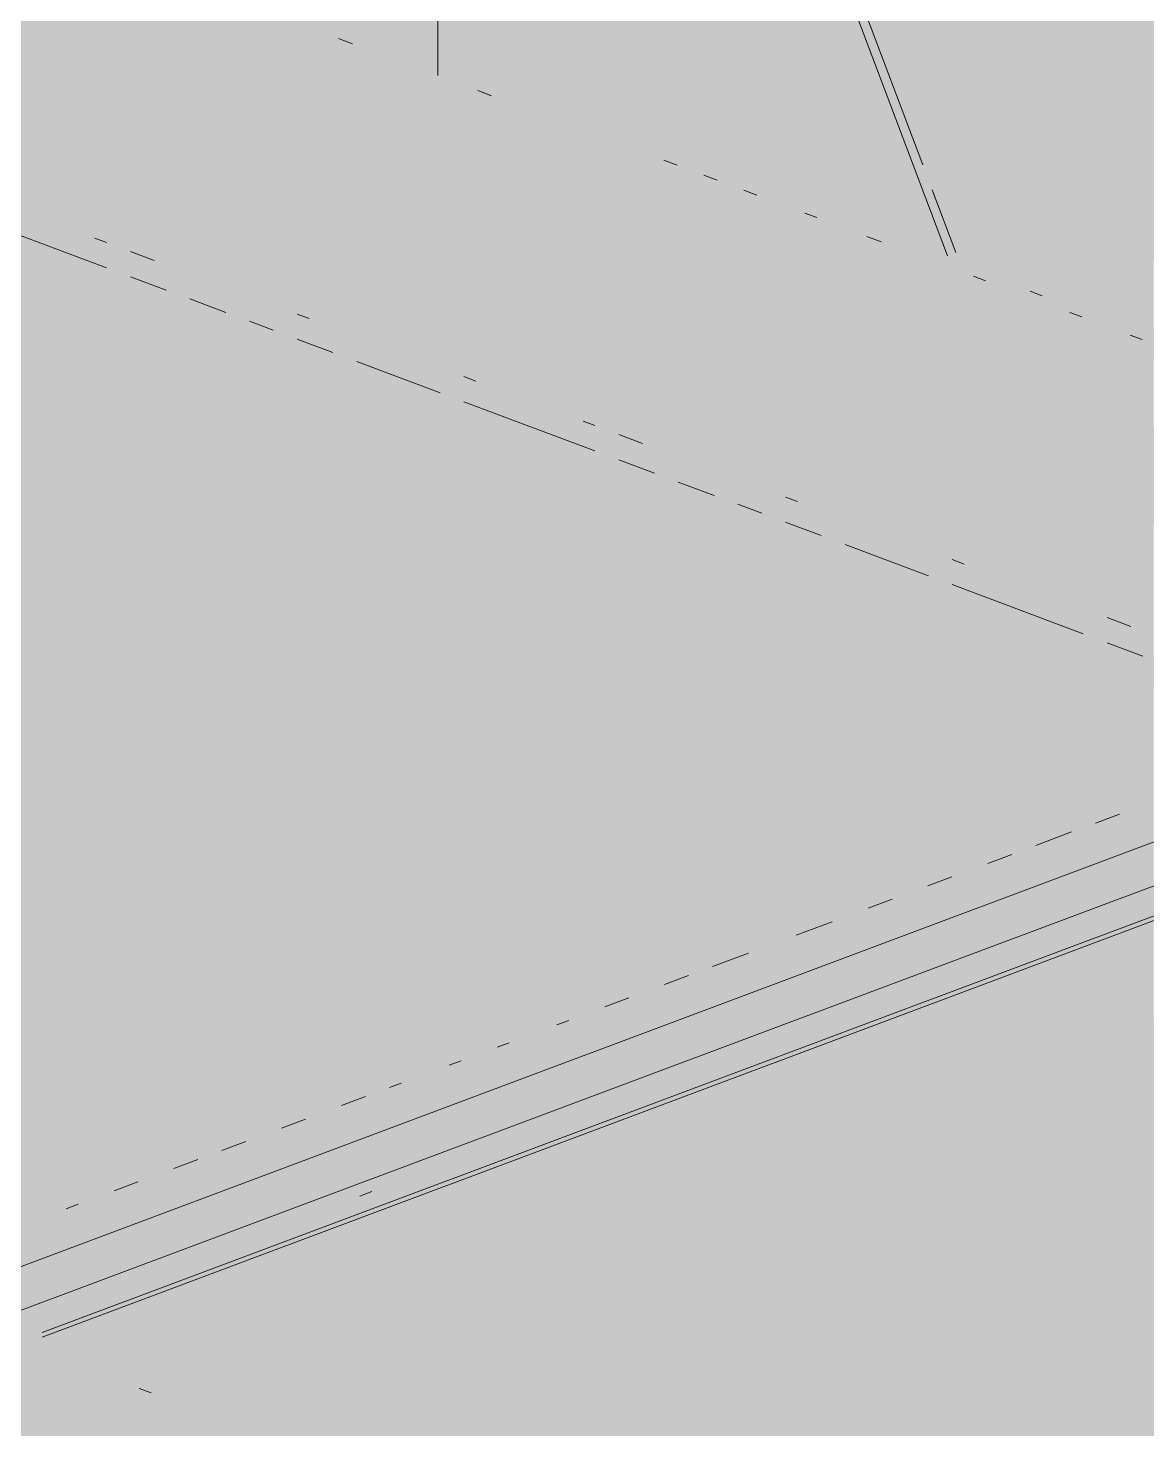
# Paper-space layout '03 3D Building and Roof' of a CAD drawing. Header units: millimetres. Extents: x 5 to 415, y 5 to 292.
# Drawn here: x 143.94 to 149.78, y 85.85 to 93.16 of the extents above; entities that cross this region are included whole.
import ezdxf

# ---------------------------------------------------------------- set-up
doc = ezdxf.new("R2010")
doc.units = ezdxf.units.MM
doc.layers.add('EXISTING', color=7, linetype='Continuous')
doc.layers.add('IMAGES', color=7, linetype='Continuous')

# ---------------------------------------------------------------- blocks, each defined once
blk = doc.blocks.new('SHEET_03')
at = {"layer": 'EXISTING', "color": 250, "lineweight": 9}
for p, q in [((146.0792, 96.2803), (146.0792, 92.9135)), ((146.0792, 92.9135), (146.0792, 94.5969)), ((148.0679, 93.8853), (148.6111, 92.4473)), ((148.7394, 91.9731), (148.0235, 93.8686)), ((145.5608, 93.1078), (145.6348, 93.08)), ((146.2876, 92.8355), (146.357, 92.8095)), ((146.3594, 92.8086), (146.2965, 92.8322)), ((147.2597, 92.4714), (147.3291, 92.4453)), ((147.468, 92.3933), (147.5374, 92.3673)), ((147.6763, 92.3153), (147.7457, 92.2893)), ((148.6604, 92.3166), (148.7839, 91.9898)), ((148.0579, 92.1723), (147.995, 92.1959)), ((144.3504, 91.9107), (143.6664, 92.1669)), ((144.2882, 92.0651), (144.3504, 92.0418)), ((148.3197, 92.0742), (148.3938, 92.0465)), ((144.4747, 91.9952), (144.5991, 91.9486)), ((144.6612, 91.7942), (144.4747, 91.8641)), ((148.9386, 91.8424), (148.8757, 91.866)), ((149.1718, 91.7884), (149.2347, 91.7648)), ((144.9721, 91.6778), (144.7856, 91.7477)), ((149.4419, 91.6539), (149.379, 91.6774)), ((145.2208, 91.5846), (145.0965, 91.6312)), ((145.3452, 91.6691), (145.4074, 91.6458)), ((145.5317, 91.4681), (145.3452, 91.538)), ((149.7564, 91.5361), (149.6935, 91.5596)), ((146.0913, 91.2585), (145.6561, 91.4216)), ((146.2157, 91.343), (146.2779, 91.3197)), ((146.8996, 90.9557), (146.2157, 91.2119)), ((146.8375, 91.1101), (146.8996, 91.0868)), ((147.024, 91.0402), (147.1484, 90.9937)), ((147.2105, 90.8393), (147.024, 90.9091)), ((147.5214, 90.7228), (147.3349, 90.7927)), ((147.7701, 90.6296), (147.6458, 90.6762)), ((147.8945, 90.7142), (147.9567, 90.6909)), ((148.081, 90.5132), (147.8945, 90.583)), ((148.6406, 90.3035), (148.2054, 90.4666)), ((148.765, 90.3881), (148.8272, 90.3648)), ((149.4489, 90.0007), (148.765, 90.257)), ((149.5733, 90.0853), (149.6976, 90.0387)), ((149.7598, 89.8843), (149.5733, 89.9542)), ((143.4521, 86.53), (151.1375, 89.409)), ((151.4976, 89.3155), (143.6873, 86.3897)), ((144.0145, 86.3553), (151.5124, 89.1641)), ((144.0144, 86.3299), (151.3874, 89.0918)), ((149.5129, 89.0131), (149.6379, 89.0599)), ((149.2005, 88.8961), (149.3879, 88.9663)), ((148.9506, 88.8025), (149.0755, 88.8493)), ((148.6382, 88.6854), (148.7631, 88.7322)), ((148.3257, 88.5684), (148.4507, 88.6152)), ((147.9508, 88.4279), (148.1383, 88.4982)), ((147.5135, 88.2641), (147.7009, 88.3343)), ((147.2635, 88.1705), (147.3885, 88.2173)), ((146.9511, 88.0534), (147.0761, 88.1003)), ((146.7012, 87.9598), (146.7637, 87.9832)), ((146.3888, 87.8428), (146.4513, 87.8662)), ((146.1388, 87.7492), (146.2013, 87.7726)), ((145.5765, 87.5385), (145.7015, 87.5853)), ((145.8264, 87.6321), (145.8889, 87.6555)), ((145.2641, 87.4215), (145.3891, 87.4683)), ((144.9517, 87.3044), (145.0766, 87.3513)), ((144.7017, 87.2108), (144.8267, 87.2576)), ((144.3893, 87.0938), (144.5143, 87.1406)), ((145.6719, 87.0665), (145.7344, 87.09)), ((144.1394, 87.0002), (144.2019, 87.0236)), ((144.5831, 86.0391), (144.5209, 86.0624))]:
    blk.add_line(p, q, dxfattribs=at)
at = {"layer": 'IMAGES', "color": 7}
for points in [[(146.2186, 92.9714), (146.3899, 92.9714), (146.2186, 95.8857), (146.3899, 95.8857)], [(146.0472, 92.9714), (146.2186, 92.9714), (146.0472, 94.5143), (146.2186, 94.5143)], [(145.8758, 93.1429), (146.0472, 93.1429), (145.8758, 93.6571), (146.0472, 93.6571)], [(145.7045, 93.1429), (145.8758, 93.1429), (145.7045, 93.4857), (145.8758, 93.4857)], [(146.3899, 92.9714), (147.9322, 92.9714), (146.3899, 93.4857), (147.9322, 93.4857)], [(142.6199, 93.1429), (144.3336, 93.1429), (142.6199, 93.3143), (144.3336, 93.3143)], [(144.3336, 93.1429), (144.5049, 93.1429), (144.3336, 93.3143), (144.5049, 93.3143)], [(144.5049, 93.1429), (144.6763, 93.1429), (144.5049, 93.3143), (144.6763, 93.3143)], [(144.6763, 93.1429), (145.019, 93.1429), (144.6763, 93.3143), (145.019, 93.3143)], [(145.019, 93.1429), (145.1904, 93.1429), (145.019, 93.3143), (145.1904, 93.3143)], [(145.1904, 93.1429), (145.3617, 93.1429), (145.1904, 93.3143), (145.3617, 93.3143)], [(145.3617, 93.1429), (145.5331, 93.1429), (145.3617, 93.3143), (145.5331, 93.3143)], [(145.5331, 93.1429), (145.7045, 93.1429), (145.5331, 93.3143), (145.7045, 93.3143)], [(147.9322, 92.9714), (148.1036, 92.9714), (147.9322, 93.3143), (148.1036, 93.3143)], [(148.1036, 93.1429), (148.2749, 93.1429), (148.1036, 93.3143), (148.2749, 93.3143)], [(148.2749, 93.1429), (148.4463, 93.1429), (148.2749, 93.3143), (148.4463, 93.3143)], [(148.4463, 93.1429), (148.6176, 93.1429), (148.4463, 93.3143), (148.6176, 93.3143)], [(148.6176, 93.1429), (148.789, 93.1429), (148.6176, 93.3143), (148.789, 93.3143)], [(148.789, 92.9714), (150.5026, 92.9714), (148.789, 93.3143), (150.5026, 93.3143)], [(142.9627, 92.9714), (144.6763, 92.9714), (142.9627, 93.1429), (144.6763, 93.1429)], [(144.6763, 92.9714), (145.019, 92.9714), (144.6763, 93.1429), (145.019, 93.1429)], [(145.019, 92.9714), (145.1904, 92.9714), (145.019, 93.1429), (145.1904, 93.1429)], [(145.1904, 92.9714), (145.3617, 92.9714), (145.1904, 93.1429), (145.3617, 93.1429)], [(145.3617, 92.9714), (145.5331, 92.9714), (145.3617, 93.1429), (145.5331, 93.1429)], [(145.5331, 92.9714), (145.7045, 92.9714), (145.5331, 93.1429), (145.7045, 93.1429)], [(145.7045, 92.8), (145.8758, 92.8), (145.7045, 93.1429), (145.8758, 93.1429)], [(145.8758, 92.9714), (146.0472, 92.9714), (145.8758, 93.1429), (146.0472, 93.1429)], [(148.1036, 92.9714), (148.2749, 92.9714), (148.1036, 93.1429), (148.2749, 93.1429)], [(148.2749, 92.9714), (148.4463, 92.9714), (148.2749, 93.1429), (148.4463, 93.1429)], [(148.4463, 92.9714), (148.6176, 92.9714), (148.4463, 93.1429), (148.6176, 93.1429)], [(148.6176, 92.8), (148.789, 92.8), (148.6176, 93.1429), (148.789, 93.1429)], [(143.4767, 92.8), (145.1904, 92.8), (143.4767, 92.9714), (145.1904, 92.9714)], [(145.1904, 92.8), (145.3617, 92.8), (145.1904, 92.9714), (145.3617, 92.9714)], [(145.3617, 92.8), (145.5331, 92.8), (145.3617, 92.9714), (145.5331, 92.9714)], [(145.5331, 92.8), (145.7045, 92.8), (145.5331, 92.9714), (145.7045, 92.9714)], [(145.8758, 92.8), (146.0472, 92.8), (145.8758, 92.9714), (146.0472, 92.9714)], [(146.0472, 92.8), (146.2186, 92.8), (146.0472, 92.9714), (146.2186, 92.9714)], [(146.2186, 92.6286), (146.3899, 92.6286), (146.2186, 92.9714), (146.3899, 92.9714)], [(146.3899, 92.8), (146.904, 92.8), (146.3899, 92.9714), (146.904, 92.9714)], [(146.904, 92.8), (148.1036, 92.8), (146.904, 92.9714), (148.1036, 92.9714)], [(148.1036, 92.8), (148.2749, 92.8), (148.1036, 92.9714), (148.2749, 92.9714)], [(148.2749, 92.8), (148.4463, 92.8), (148.2749, 92.9714), (148.4463, 92.9714)], [(148.4463, 92.6286), (148.6176, 92.6286), (148.4463, 92.9714), (148.6176, 92.9714)], [(148.789, 92.8), (150.674, 92.8), (148.789, 92.9714), (150.674, 92.9714)], [(143.8195, 92.6286), (143.9908, 92.6286), (143.8195, 92.8), (143.9908, 92.8)], [(143.9908, 92.6286), (145.5331, 92.6286), (143.9908, 92.8), (145.5331, 92.8)], [(145.5331, 92.6286), (145.8758, 92.6286), (145.5331, 92.8), (145.8758, 92.8)], [(145.8758, 92.6286), (146.0472, 92.6286), (145.8758, 92.8), (146.0472, 92.8)], [(146.0472, 92.6286), (146.2186, 92.6286), (146.0472, 92.8), (146.2186, 92.8)], [(146.3899, 92.6286), (146.5613, 92.6286), (146.3899, 92.8), (146.5613, 92.8)], [(146.5613, 92.6286), (146.7326, 92.6286), (146.5613, 92.8), (146.7326, 92.8)], [(146.7326, 92.6286), (146.904, 92.6286), (146.7326, 92.8), (146.904, 92.8)], [(146.904, 92.6286), (147.0754, 92.6286), (146.904, 92.8), (147.0754, 92.8)], [(147.0754, 92.6286), (147.2467, 92.6286), (147.0754, 92.8), (147.2467, 92.8)], [(147.2467, 92.6286), (147.4181, 92.6286), (147.2467, 92.8), (147.4181, 92.8)], [(147.4181, 92.6286), (148.1036, 92.6286), (147.4181, 92.8), (148.1036, 92.8)], [(148.1036, 92.6286), (148.2749, 92.6286), (148.1036, 92.8), (148.2749, 92.8)], [(148.2749, 92.6286), (148.4463, 92.6286), (148.2749, 92.8), (148.4463, 92.8)], [(148.6176, 92.6286), (148.789, 92.6286), (148.6176, 92.8), (148.789, 92.8)], [(148.789, 92.6286), (148.9604, 92.6286), (148.789, 92.8), (148.9604, 92.8)], [(148.9604, 92.6286), (150.674, 92.6286), (148.9604, 92.8), (150.674, 92.8)], [(143.8195, 92.2857), (143.9908, 92.2857), (143.8195, 92.6286), (143.9908, 92.6286)], [(143.9908, 92.4571), (144.3336, 92.4571), (143.9908, 92.6286), (144.3336, 92.6286)], [(144.3336, 92.4571), (146.0472, 92.4571), (144.3336, 92.6286), (146.0472, 92.6286)], [(146.0472, 92.4571), (146.2186, 92.4571), (146.0472, 92.6286), (146.2186, 92.6286)], [(146.2186, 92.4571), (146.5613, 92.4571), (146.2186, 92.6286), (146.5613, 92.6286)], [(146.5613, 92.4571), (146.7326, 92.4571), (146.5613, 92.6286), (146.7326, 92.6286)], [(146.7326, 92.4571), (146.904, 92.4571), (146.7326, 92.6286), (146.904, 92.6286)], [(146.904, 92.4571), (147.0754, 92.4571), (146.904, 92.6286), (147.0754, 92.6286)], [(147.0754, 92.4571), (147.2467, 92.4571), (147.0754, 92.6286), (147.2467, 92.6286)], [(147.2467, 92.4571), (147.4181, 92.4571), (147.2467, 92.6286), (147.4181, 92.6286)], [(147.4181, 92.4571), (147.7608, 92.4571), (147.4181, 92.6286), (147.7608, 92.6286)], [(147.7608, 92.4571), (148.2749, 92.4571), (147.7608, 92.6286), (148.2749, 92.6286)], [(148.2749, 92.2857), (148.4463, 92.2857), (148.2749, 92.6286), (148.4463, 92.6286)], [(148.4463, 92.4571), (148.6176, 92.4571), (148.4463, 92.6286), (148.6176, 92.6286)], [(148.6176, 92.2857), (148.789, 92.2857), (148.6176, 92.6286), (148.789, 92.6286)], [(148.789, 92.4571), (148.9604, 92.4571), (148.789, 92.6286), (148.9604, 92.6286)], [(148.9604, 92.4571), (150.5026, 92.4571), (148.9604, 92.6286), (150.5026, 92.6286)], [(143.9908, 92.2857), (144.1622, 92.2857), (143.9908, 92.4571), (144.1622, 92.4571)], [(144.1622, 92.2857), (144.5049, 92.2857), (144.1622, 92.4571), (144.5049, 92.4571)], [(144.5049, 92.2857), (144.6763, 92.2857), (144.5049, 92.4571), (144.6763, 92.4571)], [(144.6763, 92.2857), (144.8477, 92.2857), (144.6763, 92.4571), (144.8477, 92.4571)], [(144.8477, 92.2857), (146.5613, 92.2857), (144.8477, 92.4571), (146.5613, 92.4571)], [(146.5613, 92.2857), (146.7326, 92.2857), (146.5613, 92.4571), (146.7326, 92.4571)], [(146.7326, 92.2857), (146.904, 92.2857), (146.7326, 92.4571), (146.904, 92.4571)], [(146.904, 92.2857), (147.0754, 92.2857), (146.904, 92.4571), (147.0754, 92.4571)], [(147.0754, 92.2857), (147.2467, 92.2857), (147.0754, 92.4571), (147.2467, 92.4571)], [(147.2467, 92.2857), (147.4181, 92.2857), (147.2467, 92.4571), (147.4181, 92.4571)], [(147.4181, 92.1143), (147.7608, 92.1143), (147.4181, 92.4571), (147.7608, 92.4571)], [(147.7608, 92.2857), (147.9322, 92.2857), (147.7608, 92.4571), (147.9322, 92.4571)], [(147.9322, 92.2857), (148.2749, 92.2857), (147.9322, 92.4571), (148.2749, 92.4571)], [(148.4463, 92.2857), (148.6176, 92.2857), (148.4463, 92.4571), (148.6176, 92.4571)], [(148.789, 92.2857), (148.9604, 92.2857), (148.789, 92.4571), (148.9604, 92.4571)], [(148.9604, 92.1143), (149.1317, 92.1143), (148.9604, 92.4571), (149.1317, 92.4571)], [(149.1317, 92.2857), (150.5026, 92.2857), (149.1317, 92.4571), (150.5026, 92.4571)], [(143.8195, 92.1143), (143.9908, 92.1143), (143.8195, 92.2857), (143.9908, 92.2857)], [(143.9908, 92.1143), (144.1622, 92.1143), (143.9908, 92.2857), (144.1622, 92.2857)], [(144.1622, 92.1143), (144.3336, 92.1143), (144.1622, 92.2857), (144.3336, 92.2857)], [(144.3336, 92.1143), (144.5049, 92.1143), (144.3336, 92.2857), (144.5049, 92.2857)], [(144.5049, 92.1143), (144.6763, 92.1143), (144.5049, 92.2857), (144.6763, 92.2857)], [(144.6763, 92.1143), (145.019, 92.1143), (144.6763, 92.2857), (145.019, 92.2857)], [(145.019, 92.1143), (145.1904, 92.1143), (145.019, 92.2857), (145.1904, 92.2857)], [(145.1904, 92.1143), (145.3617, 92.1143), (145.1904, 92.2857), (145.3617, 92.2857)], [(145.3617, 92.1143), (146.904, 92.1143), (145.3617, 92.2857), (146.904, 92.2857)], [(146.904, 92.1143), (147.4181, 92.1143), (146.904, 92.2857), (147.4181, 92.2857)], [(147.7608, 92.1143), (147.9322, 92.1143), (147.7608, 92.2857), (147.9322, 92.2857)], [(147.9322, 92.1143), (148.1036, 92.1143), (147.9322, 92.2857), (148.1036, 92.2857)], [(148.1036, 92.1143), (148.2749, 92.1143), (148.1036, 92.2857), (148.2749, 92.2857)], [(148.2749, 92.1143), (148.4463, 92.1143), (148.2749, 92.2857), (148.4463, 92.2857)], [(148.4463, 92.1143), (148.6176, 92.1143), (148.4463, 92.2857), (148.6176, 92.2857)], [(148.6176, 92.1143), (148.789, 92.1143), (148.6176, 92.2857), (148.789, 92.2857)], [(148.789, 92.1143), (148.9604, 92.1143), (148.789, 92.2857), (148.9604, 92.2857)], [(149.1317, 92.1143), (150.3313, 92.1143), (149.1317, 92.2857), (150.3313, 92.2857)], [(143.8195, 91.9429), (143.9908, 91.9429), (143.8195, 92.1143), (143.9908, 92.1143)], [(143.9908, 91.9429), (144.1622, 91.9429), (143.9908, 92.1143), (144.1622, 92.1143)], [(144.1622, 91.9429), (144.3336, 91.9429), (144.1622, 92.1143), (144.3336, 92.1143)], [(144.3336, 91.9429), (144.6763, 91.9429), (144.3336, 92.1143), (144.6763, 92.1143)], [(144.6763, 91.9429), (144.8477, 91.9429), (144.6763, 92.1143), (144.8477, 92.1143)], [(144.8477, 91.9429), (145.1904, 91.9429), (144.8477, 92.1143), (145.1904, 92.1143)], [(145.1904, 91.7714), (145.3617, 91.7714), (145.1904, 92.1143), (145.3617, 92.1143)], [(145.3617, 91.7714), (145.5331, 91.7714), (145.3617, 92.1143), (145.5331, 92.1143)], [(145.5331, 91.9429), (145.7045, 91.9429), (145.5331, 92.1143), (145.7045, 92.1143)], [(145.7045, 91.9429), (147.4181, 91.9429), (145.7045, 92.1143), (147.4181, 92.1143)], [(147.4181, 91.9429), (147.7608, 91.9429), (147.4181, 92.1143), (147.7608, 92.1143)], [(147.7608, 91.9429), (147.9322, 91.9429), (147.7608, 92.1143), (147.9322, 92.1143)], [(147.9322, 91.9429), (148.1036, 91.9429), (147.9322, 92.1143), (148.1036, 92.1143)], [(148.1036, 91.9429), (148.2749, 91.9429), (148.1036, 92.1143), (148.2749, 92.1143)], [(148.2749, 91.9429), (148.4463, 91.9429), (148.2749, 92.1143), (148.4463, 92.1143)], [(148.4463, 91.9429), (148.6176, 91.9429), (148.4463, 92.1143), (148.6176, 92.1143)], [(148.6176, 91.9429), (148.9604, 91.9429), (148.6176, 92.1143), (148.9604, 92.1143)], [(148.9604, 91.9429), (149.1317, 91.9429), (148.9604, 92.1143), (149.1317, 92.1143)], [(149.1317, 91.9429), (149.4745, 91.9429), (149.1317, 92.1143), (149.4745, 92.1143)], [(149.4745, 91.9429), (150.3313, 91.9429), (149.4745, 92.1143), (150.3313, 92.1143)], [(143.8195, 91.7714), (144.1622, 91.7714), (143.8195, 91.9429), (144.1622, 91.9429)], [(144.1622, 91.7714), (144.5049, 91.7714), (144.1622, 91.9429), (144.5049, 91.9429)], [(144.5049, 91.7714), (144.6763, 91.7714), (144.5049, 91.9429), (144.6763, 91.9429)], [(144.6763, 91.7714), (144.8477, 91.7714), (144.6763, 91.9429), (144.8477, 91.9429)], [(144.8477, 91.7714), (145.1904, 91.7714), (144.8477, 91.9429), (145.1904, 91.9429)], [(145.5331, 91.7714), (145.8758, 91.7714), (145.5331, 91.9429), (145.8758, 91.9429)], [(145.8758, 91.7714), (146.0472, 91.7714), (145.8758, 91.9429), (146.0472, 91.9429)], [(146.0472, 91.7714), (146.2186, 91.7714), (146.0472, 91.9429), (146.2186, 91.9429)], [(146.2186, 91.7714), (147.9322, 91.7714), (146.2186, 91.9429), (147.9322, 91.9429)], [(147.9322, 91.7714), (148.1036, 91.7714), (147.9322, 91.9429), (148.1036, 91.9429)], [(148.1036, 91.7714), (148.2749, 91.7714), (148.1036, 91.9429), (148.2749, 91.9429)], [(148.2749, 91.7714), (148.4463, 91.7714), (148.2749, 91.9429), (148.4463, 91.9429)], [(148.4463, 91.7714), (148.6176, 91.7714), (148.4463, 91.9429), (148.6176, 91.9429)], [(148.6176, 91.7714), (148.789, 91.7714), (148.6176, 91.9429), (148.789, 91.9429)], [(148.789, 91.7714), (148.9604, 91.7714), (148.789, 91.9429), (148.9604, 91.9429)], [(148.9604, 91.7714), (149.1317, 91.7714), (148.9604, 91.9429), (149.1317, 91.9429)], [(149.1317, 91.7714), (149.3031, 91.7714), (149.1317, 91.9429), (149.3031, 91.9429)], [(149.3031, 91.7714), (149.4745, 91.7714), (149.3031, 91.9429), (149.4745, 91.9429)], [(149.4745, 91.7714), (149.6458, 91.7714), (149.4745, 91.9429), (149.6458, 91.9429)], [(149.6458, 91.7714), (149.8172, 91.7714), (149.6458, 91.9429), (149.8172, 91.9429)], [(143.8195, 91.6), (143.9908, 91.6), (143.8195, 91.7714), (143.9908, 91.7714)], [(143.9908, 91.6), (144.3336, 91.6), (143.9908, 91.7714), (144.3336, 91.7714)], [(144.3336, 91.6), (144.5049, 91.6), (144.3336, 91.7714), (144.5049, 91.7714)], [(144.5049, 91.6), (144.6763, 91.6), (144.5049, 91.7714), (144.6763, 91.7714)], [(144.6763, 91.6), (144.8477, 91.6), (144.6763, 91.7714), (144.8477, 91.7714)], [(144.8477, 91.6), (145.019, 91.6), (144.8477, 91.7714), (145.019, 91.7714)], [(145.019, 91.4286), (145.1904, 91.4286), (145.019, 91.7714), (145.1904, 91.7714)], [(145.1904, 91.4286), (145.3617, 91.4286), (145.1904, 91.7714), (145.3617, 91.7714)], [(145.3617, 91.6), (145.5331, 91.6), (145.3617, 91.7714), (145.5331, 91.7714)], [(145.5331, 91.6), (145.7045, 91.6), (145.5331, 91.7714), (145.7045, 91.7714)], [(145.7045, 91.6), (146.3899, 91.6), (145.7045, 91.7714), (146.3899, 91.7714)], [(146.3899, 91.6), (146.5613, 91.6), (146.3899, 91.7714), (146.5613, 91.7714)], [(146.5613, 91.6), (148.2749, 91.6), (146.5613, 91.7714), (148.2749, 91.7714)], [(148.2749, 91.6), (148.6176, 91.6), (148.2749, 91.7714), (148.6176, 91.7714)], [(148.6176, 91.6), (148.789, 91.6), (148.6176, 91.7714), (148.789, 91.7714)], [(148.789, 91.6), (148.9604, 91.6), (148.789, 91.7714), (148.9604, 91.7714)], [(148.9604, 91.6), (149.1317, 91.6), (148.9604, 91.7714), (149.1317, 91.7714)], [(149.1317, 91.6), (149.3031, 91.6), (149.1317, 91.7714), (149.3031, 91.7714)], [(149.3031, 91.6), (149.4745, 91.6), (149.3031, 91.7714), (149.4745, 91.7714)], [(149.4745, 91.6), (149.6458, 91.6), (149.4745, 91.7714), (149.6458, 91.7714)], [(149.6458, 91.6), (149.8172, 91.6), (149.6458, 91.7714), (149.8172, 91.7714)], [(139.364, 91.4286), (144.3336, 91.4286), (139.364, 91.6), (144.3336, 91.6)], [(144.3336, 91.4286), (144.5049, 91.4286), (144.3336, 91.6), (144.5049, 91.6)], [(144.5049, 91.4286), (144.6763, 91.4286), (144.5049, 91.6), (144.6763, 91.6)], [(144.6763, 91.4286), (144.8477, 91.4286), (144.6763, 91.6), (144.8477, 91.6)], [(144.8477, 91.4286), (145.019, 91.4286), (144.8477, 91.6), (145.019, 91.6)], [(145.3617, 91.4286), (145.5331, 91.4286), (145.3617, 91.6), (145.5331, 91.6)], [(145.5331, 91.4286), (145.7045, 91.4286), (145.5331, 91.6), (145.7045, 91.6)], [(145.7045, 91.4286), (145.8758, 91.4286), (145.7045, 91.6), (145.8758, 91.6)], [(145.8758, 91.4286), (146.0472, 91.4286), (145.8758, 91.6), (146.0472, 91.6)], [(146.0472, 91.4286), (146.3899, 91.4286), (146.0472, 91.6), (146.3899, 91.6)], [(146.3899, 91.4286), (146.7326, 91.4286), (146.3899, 91.6), (146.7326, 91.6)], [(146.7326, 91.4286), (147.0754, 91.4286), (146.7326, 91.6), (147.0754, 91.6)], [(147.0754, 91.4286), (148.789, 91.4286), (147.0754, 91.6), (148.789, 91.6)], [(148.789, 91.4286), (148.9604, 91.4286), (148.789, 91.6), (148.9604, 91.6)], [(148.9604, 91.4286), (149.1317, 91.4286), (148.9604, 91.6), (149.1317, 91.6)], [(149.1317, 91.4286), (149.3031, 91.4286), (149.1317, 91.6), (149.3031, 91.6)], [(149.3031, 91.4286), (149.4745, 91.4286), (149.3031, 91.6), (149.4745, 91.6)], [(149.4745, 91.4286), (149.6458, 91.4286), (149.4745, 91.6), (149.6458, 91.6)], [(149.6458, 91.4286), (149.9885, 91.4286), (149.6458, 91.6), (149.9885, 91.6)], [(139.1927, 91.2571), (144.8477, 91.2571), (139.1927, 91.4286), (144.8477, 91.4286)], [(144.8477, 91.2571), (145.019, 91.2571), (144.8477, 91.4286), (145.019, 91.4286)], [(145.019, 91.2571), (145.1904, 91.2571), (145.019, 91.4286), (145.1904, 91.4286)], [(145.1904, 91.2571), (145.3617, 91.2571), (145.1904, 91.4286), (145.3617, 91.4286)], [(145.3617, 91.2571), (145.7045, 91.2571), (145.3617, 91.4286), (145.7045, 91.4286)], [(145.7045, 91.2571), (145.8758, 91.2571), (145.7045, 91.4286), (145.8758, 91.4286)], [(145.8758, 91.2571), (146.0472, 91.2571), (145.8758, 91.4286), (146.0472, 91.4286)], [(146.0472, 91.2571), (146.3899, 91.2571), (146.0472, 91.4286), (146.3899, 91.4286)], [(146.3899, 91.2571), (146.5613, 91.2571), (146.3899, 91.4286), (146.5613, 91.4286)], [(146.5613, 91.2571), (146.7326, 91.2571), (146.5613, 91.4286), (146.7326, 91.4286)], [(146.7326, 91.2571), (146.904, 91.2571), (146.7326, 91.4286), (146.904, 91.4286)], [(146.904, 91.2571), (147.2467, 91.2571), (146.904, 91.4286), (147.2467, 91.4286)], [(147.2467, 91.2571), (147.4181, 91.2571), (147.2467, 91.4286), (147.4181, 91.4286)], [(147.4181, 91.2571), (147.5895, 91.2571), (147.4181, 91.4286), (147.5895, 91.4286)], [(147.5895, 91.2571), (149.1317, 91.2571), (147.5895, 91.4286), (149.1317, 91.4286)], [(149.1317, 91.2571), (149.4745, 91.2571), (149.1317, 91.4286), (149.4745, 91.4286)], [(149.4745, 91.2571), (149.6458, 91.2571), (149.4745, 91.4286), (149.6458, 91.4286)], [(149.6458, 91.2571), (149.8172, 91.2571), (149.6458, 91.4286), (149.8172, 91.4286)], [(138.6786, 91.0857), (145.1904, 91.0857), (138.6786, 91.2571), (145.1904, 91.2571)], [(145.1904, 91.0857), (145.3617, 91.0857), (145.1904, 91.2571), (145.3617, 91.2571)], [(145.3617, 91.0857), (145.5331, 91.0857), (145.3617, 91.2571), (145.5331, 91.2571)], [(145.5331, 91.0857), (145.7045, 91.0857), (145.5331, 91.2571), (145.7045, 91.2571)], [(145.7045, 91.0857), (145.8758, 91.0857), (145.7045, 91.2571), (145.8758, 91.2571)], [(145.8758, 91.0857), (146.2186, 91.0857), (145.8758, 91.2571), (146.2186, 91.2571)], [(146.2186, 91.0857), (146.3899, 91.0857), (146.2186, 91.2571), (146.3899, 91.2571)], [(146.3899, 91.0857), (146.7326, 91.0857), (146.3899, 91.2571), (146.7326, 91.2571)], [(146.7326, 91.0857), (146.904, 91.0857), (146.7326, 91.2571), (146.904, 91.2571)], [(146.904, 91.0857), (147.5895, 91.0857), (146.904, 91.2571), (147.5895, 91.2571)], [(147.5895, 91.0857), (147.9322, 91.0857), (147.5895, 91.2571), (147.9322, 91.2571)], [(147.9322, 91.0857), (148.1036, 91.0857), (147.9322, 91.2571), (148.1036, 91.2571)], [(148.1036, 91.0857), (149.6458, 91.0857), (148.1036, 91.2571), (149.6458, 91.2571)], [(149.6458, 91.0857), (149.8172, 91.0857), (149.6458, 91.2571), (149.8172, 91.2571)], [(137.9931, 90.9143), (145.8758, 90.9143), (137.9931, 91.0857), (145.8758, 91.0857)], [(145.8758, 90.9143), (146.2186, 90.9143), (145.8758, 91.0857), (146.2186, 91.0857)], [(146.2186, 90.9143), (146.3899, 90.9143), (146.2186, 91.0857), (146.3899, 91.0857)], [(146.3899, 90.9143), (146.5613, 90.9143), (146.3899, 91.0857), (146.5613, 91.0857)], [(146.5613, 90.9143), (147.0754, 90.9143), (146.5613, 91.0857), (147.0754, 91.0857)], [(147.0754, 90.9143), (147.2467, 90.9143), (147.0754, 91.0857), (147.2467, 91.0857)], [(147.2467, 90.9143), (147.4181, 90.9143), (147.2467, 91.0857), (147.4181, 91.0857)], [(147.4181, 90.9143), (147.9322, 90.9143), (147.4181, 91.0857), (147.9322, 91.0857)], [(147.9322, 90.9143), (148.1036, 90.9143), (147.9322, 91.0857), (148.1036, 91.0857)], [(148.1036, 90.9143), (148.4463, 90.9143), (148.1036, 91.0857), (148.4463, 91.0857)], [(148.4463, 90.9143), (150.1599, 90.9143), (148.4463, 91.0857), (150.1599, 91.0857)], [(137.6504, 90.7429), (146.2186, 90.7429), (137.6504, 90.9143), (146.2186, 90.9143)], [(146.2186, 90.7429), (146.5613, 90.7429), (146.2186, 90.9143), (146.5613, 90.9143)], [(146.5613, 90.7429), (146.7326, 90.7429), (146.5613, 90.9143), (146.7326, 90.9143)], [(146.7326, 90.7429), (147.0754, 90.7429), (146.7326, 90.9143), (147.0754, 90.9143)], [(147.0754, 90.7429), (147.2467, 90.7429), (147.0754, 90.9143), (147.2467, 90.9143)], [(147.2467, 90.7429), (147.4181, 90.7429), (147.2467, 90.9143), (147.4181, 90.9143)], [(147.4181, 90.7429), (147.5895, 90.7429), (147.4181, 90.9143), (147.5895, 90.9143)], [(147.5895, 90.7429), (147.7608, 90.7429), (147.5895, 90.9143), (147.7608, 90.9143)], [(147.7608, 90.7429), (147.9322, 90.7429), (147.7608, 90.9143), (147.9322, 90.9143)], [(147.9322, 90.7429), (148.1036, 90.7429), (147.9322, 90.9143), (148.1036, 90.9143)], [(148.1036, 90.7429), (148.2749, 90.7429), (148.1036, 90.9143), (148.2749, 90.9143)], [(148.2749, 90.7429), (148.6176, 90.7429), (148.2749, 90.9143), (148.6176, 90.9143)], [(148.6176, 90.7429), (148.789, 90.7429), (148.6176, 90.9143), (148.789, 90.9143)], [(148.789, 90.7429), (150.5026, 90.7429), (148.789, 90.9143), (150.5026, 90.9143)], [(137.1363, 90.5714), (146.7326, 90.5714), (137.1363, 90.7429), (146.7326, 90.7429)], [(146.7326, 90.5714), (146.904, 90.5714), (146.7326, 90.7429), (146.904, 90.7429)], [(146.904, 90.5714), (147.2467, 90.5714), (146.904, 90.7429), (147.2467, 90.7429)], [(147.2467, 90.5714), (147.4181, 90.5714), (147.2467, 90.7429), (147.4181, 90.7429)], [(147.4181, 90.5714), (147.9322, 90.5714), (147.4181, 90.7429), (147.9322, 90.7429)], [(147.9322, 90.5714), (148.2749, 90.5714), (147.9322, 90.7429), (148.2749, 90.7429)], [(148.2749, 90.5714), (149.3031, 90.5714), (148.2749, 90.7429), (149.3031, 90.7429)], [(149.3031, 90.5714), (151.1881, 90.5714), (149.3031, 90.7429), (151.1881, 90.7429)], [(136.7936, 90.4), (147.2467, 90.4), (136.7936, 90.5714), (147.2467, 90.5714)], [(147.2467, 90.4), (147.5895, 90.4), (147.2467, 90.5714), (147.5895, 90.5714)], [(147.5895, 90.4), (147.7608, 90.4), (147.5895, 90.5714), (147.7608, 90.5714)], [(147.7608, 90.4), (147.9322, 90.4), (147.7608, 90.5714), (147.9322, 90.5714)], [(147.9322, 90.4), (148.1036, 90.4), (147.9322, 90.5714), (148.1036, 90.5714)], [(148.1036, 90.4), (148.2749, 90.4), (148.1036, 90.5714), (148.2749, 90.5714)], [(148.2749, 90.4), (148.6176, 90.4), (148.2749, 90.5714), (148.6176, 90.5714)], [(148.6176, 90.4), (148.9604, 90.4), (148.6176, 90.5714), (148.9604, 90.5714)], [(148.9604, 90.4), (149.1317, 90.4), (148.9604, 90.5714), (149.1317, 90.5714)], [(149.1317, 90.4), (149.6458, 90.4), (149.1317, 90.5714), (149.6458, 90.5714)], [(149.6458, 90.4), (149.8172, 90.4), (149.6458, 90.5714), (149.8172, 90.5714)], [(136.4509, 90.2286), (147.5895, 90.2286), (136.4509, 90.4), (147.5895, 90.4)], [(147.5895, 90.2286), (147.9322, 90.2286), (147.5895, 90.4), (147.9322, 90.4)], [(147.9322, 90.2286), (148.1036, 90.2286), (147.9322, 90.4), (148.1036, 90.4)], [(148.1036, 90.2286), (148.2749, 90.2286), (148.1036, 90.4), (148.2749, 90.4)], [(148.2749, 90.2286), (148.4463, 90.2286), (148.2749, 90.4), (148.4463, 90.4)], [(148.4463, 90.2286), (148.6176, 90.2286), (148.4463, 90.4), (148.6176, 90.4)], [(148.6176, 90.2286), (148.789, 90.2286), (148.6176, 90.4), (148.789, 90.4)], [(148.789, 90.2286), (148.9604, 90.2286), (148.789, 90.4), (148.9604, 90.4)], [(148.9604, 90.2286), (149.1317, 90.2286), (148.9604, 90.4), (149.1317, 90.4)], [(149.1317, 90.2286), (149.4745, 90.2286), (149.1317, 90.4), (149.4745, 90.4)], [(149.4745, 90.2286), (149.6458, 90.2286), (149.4745, 90.4), (149.6458, 90.4)], [(149.6458, 90.2286), (149.8172, 90.2286), (149.6458, 90.4), (149.8172, 90.4)], [(135.7654, 90.0571), (148.1036, 90.0571), (135.7654, 90.2286), (148.1036, 90.2286)], [(148.1036, 90.0571), (148.4463, 90.0571), (148.1036, 90.2286), (148.4463, 90.2286)], [(148.4463, 90.0571), (148.6176, 90.0571), (148.4463, 90.2286), (148.6176, 90.2286)], [(148.6176, 90.0571), (148.789, 90.0571), (148.6176, 90.2286), (148.789, 90.2286)], [(148.789, 90.0571), (148.9604, 90.0571), (148.789, 90.2286), (148.9604, 90.2286)], [(148.9604, 90.0571), (149.1317, 90.0571), (148.9604, 90.2286), (149.1317, 90.2286)], [(149.1317, 90.0571), (149.3031, 90.0571), (149.1317, 90.2286), (149.3031, 90.2286)], [(149.3031, 90.0571), (149.4745, 90.0571), (149.3031, 90.2286), (149.4745, 90.2286)], [(149.4745, 90.0571), (149.6458, 90.0571), (149.4745, 90.2286), (149.6458, 90.2286)], [(149.6458, 90.0571), (149.8172, 90.0571), (149.6458, 90.2286), (149.8172, 90.2286)], [(135.4227, 89.8857), (148.4463, 89.8857), (135.4227, 90.0571), (148.4463, 90.0571)], [(148.4463, 89.8857), (148.6176, 89.8857), (148.4463, 90.0571), (148.6176, 90.0571)], [(148.6176, 89.8857), (148.789, 89.8857), (148.6176, 90.0571), (148.789, 90.0571)], [(148.789, 89.8857), (148.9604, 89.8857), (148.789, 90.0571), (148.9604, 90.0571)], [(148.9604, 89.8857), (149.3031, 89.8857), (148.9604, 90.0571), (149.3031, 90.0571)], [(149.3031, 89.8857), (149.8172, 89.8857), (149.3031, 90.0571), (149.8172, 90.0571)], [(135.4227, 89.7143), (148.9604, 89.7143), (135.4227, 89.8857), (148.9604, 89.8857)], [(148.9604, 89.7143), (149.3031, 89.7143), (148.9604, 89.8857), (149.3031, 89.8857)], [(149.3031, 89.7143), (149.4745, 89.7143), (149.3031, 89.8857), (149.4745, 89.8857)], [(149.4745, 89.7143), (149.6458, 89.7143), (149.4745, 89.8857), (149.6458, 89.8857)], [(149.6458, 89.7143), (150.1599, 89.7143), (149.6458, 89.8857), (150.1599, 89.8857)], [(135.7654, 89.5429), (149.4745, 89.5429), (135.7654, 89.7143), (149.4745, 89.7143)], [(149.4745, 89.5429), (149.8172, 89.5429), (149.4745, 89.7143), (149.8172, 89.7143)], [(136.2795, 89.3714), (149.6458, 89.3714), (136.2795, 89.5429), (149.6458, 89.5429)], [(149.6458, 89.3714), (149.8172, 89.3714), (149.6458, 89.5429), (149.8172, 89.5429)], [(136.4509, 89.2), (149.3031, 89.2), (136.4509, 89.3714), (149.3031, 89.3714)], [(149.3031, 89.2), (149.4745, 89.2), (149.3031, 89.3714), (149.4745, 89.3714)], [(149.4745, 89.2), (149.6458, 89.2), (149.4745, 89.3714), (149.6458, 89.3714)], [(149.6458, 89.2), (149.8172, 89.2), (149.6458, 89.3714), (149.8172, 89.3714)], [(137.1363, 89.0286), (148.9604, 89.0286), (137.1363, 89.2), (148.9604, 89.2)], [(148.9604, 89.0286), (149.1317, 89.0286), (148.9604, 89.2), (149.1317, 89.2)], [(149.1317, 89.0286), (149.3031, 89.0286), (149.1317, 89.2), (149.3031, 89.2)], [(149.3031, 89.0286), (149.4745, 89.0286), (149.3031, 89.2), (149.4745, 89.2)], [(149.4745, 89.0286), (149.8172, 89.0286), (149.4745, 89.2), (149.8172, 89.2)], [(137.479, 88.8571), (148.2749, 88.8571), (137.479, 89.0286), (148.2749, 89.0286)], [(148.2749, 88.8571), (148.6176, 88.8571), (148.2749, 89.0286), (148.6176, 89.0286)], [(148.6176, 88.8571), (148.9604, 88.8571), (148.6176, 89.0286), (148.9604, 89.0286)], [(148.9604, 88.8571), (149.1317, 88.8571), (148.9604, 89.0286), (149.1317, 89.0286)], [(149.1317, 88.8571), (149.3031, 88.8571), (149.1317, 89.0286), (149.3031, 89.0286)], [(149.3031, 88.8571), (149.6458, 88.8571), (149.3031, 89.0286), (149.6458, 89.0286)], [(149.6458, 88.8571), (149.8172, 88.8571), (149.6458, 89.0286), (149.8172, 89.0286)], [(137.9931, 88.6857), (147.7608, 88.6857), (137.9931, 88.8571), (147.7608, 88.8571)], [(147.7608, 88.6857), (147.9322, 88.6857), (147.7608, 88.8571), (147.9322, 88.8571)], [(147.9322, 88.6857), (148.1036, 88.6857), (147.9322, 88.8571), (148.1036, 88.8571)], [(148.1036, 88.6857), (148.2749, 88.6857), (148.1036, 88.8571), (148.2749, 88.8571)], [(148.2749, 88.6857), (148.4463, 88.6857), (148.2749, 88.8571), (148.4463, 88.8571)], [(148.4463, 88.6857), (148.6176, 88.6857), (148.4463, 88.8571), (148.6176, 88.8571)], [(148.6176, 88.6857), (148.789, 88.6857), (148.6176, 88.8571), (148.789, 88.8571)], [(148.789, 88.6857), (148.9604, 88.6857), (148.789, 88.8571), (148.9604, 88.8571)], [(148.9604, 88.6857), (149.1317, 88.6857), (148.9604, 88.8571), (149.1317, 88.8571)], [(149.1317, 88.5143), (149.4745, 88.5143), (149.1317, 88.8571), (149.4745, 88.8571)], [(149.4745, 88.6857), (149.8172, 88.6857), (149.4745, 88.8571), (149.8172, 88.8571)], [(138.6786, 88.5143), (147.4181, 88.5143), (138.6786, 88.6857), (147.4181, 88.6857)], [(147.4181, 88.5143), (147.7608, 88.5143), (147.4181, 88.6857), (147.7608, 88.6857)], [(147.7608, 88.3429), (147.9322, 88.3429), (147.7608, 88.6857), (147.9322, 88.6857)], [(147.9322, 88.5143), (148.1036, 88.5143), (147.9322, 88.6857), (148.1036, 88.6857)], [(148.1036, 88.5143), (148.2749, 88.5143), (148.1036, 88.6857), (148.2749, 88.6857)], [(148.2749, 88.5143), (148.4463, 88.5143), (148.2749, 88.6857), (148.4463, 88.6857)], [(148.4463, 88.5143), (148.6176, 88.5143), (148.4463, 88.6857), (148.6176, 88.6857)], [(148.6176, 88.5143), (148.789, 88.5143), (148.6176, 88.6857), (148.789, 88.6857)], [(148.789, 88.5143), (149.1317, 88.5143), (148.789, 88.6857), (149.1317, 88.6857)], [(149.4745, 88.5143), (149.9885, 88.5143), (149.4745, 88.6857), (149.9885, 88.6857)], [(139.1927, 88.3429), (146.904, 88.3429), (139.1927, 88.5143), (146.904, 88.5143)], [(146.904, 88.3429), (147.0754, 88.3429), (146.904, 88.5143), (147.0754, 88.5143)], [(147.0754, 88.3429), (147.2467, 88.3429), (147.0754, 88.5143), (147.2467, 88.5143)], [(147.2467, 88.1714), (147.4181, 88.1714), (147.2467, 88.5143), (147.4181, 88.5143)], [(147.4181, 88.3429), (147.5895, 88.3429), (147.4181, 88.5143), (147.5895, 88.5143)], [(147.5895, 88.3429), (147.7608, 88.3429), (147.5895, 88.5143), (147.7608, 88.5143)], [(147.9322, 88.3429), (148.2749, 88.3429), (147.9322, 88.5143), (148.2749, 88.5143)], [(148.2749, 88.3429), (148.4463, 88.3429), (148.2749, 88.5143), (148.4463, 88.5143)], [(148.4463, 88.3429), (149.3031, 88.3429), (148.4463, 88.5143), (149.3031, 88.5143)], [(149.3031, 88.3429), (149.4745, 88.3429), (149.3031, 88.5143), (149.4745, 88.5143)], [(149.4745, 88.3429), (149.6458, 88.3429), (149.4745, 88.5143), (149.6458, 88.5143)], [(149.6458, 88.3429), (149.8172, 88.3429), (149.6458, 88.5143), (149.8172, 88.5143)], [(139.1927, 88.1714), (146.5613, 88.1714), (139.1927, 88.3429), (146.5613, 88.3429)], [(146.5613, 88.1714), (146.7326, 88.1714), (146.5613, 88.3429), (146.7326, 88.3429)], [(146.7326, 88.1714), (147.0754, 88.1714), (146.7326, 88.3429), (147.0754, 88.3429)], [(147.0754, 88.1714), (147.2467, 88.1714), (147.0754, 88.3429), (147.2467, 88.3429)], [(147.4181, 88.1714), (147.5895, 88.1714), (147.4181, 88.3429), (147.5895, 88.3429)], [(147.5895, 88.1714), (147.7608, 88.1714), (147.5895, 88.3429), (147.7608, 88.3429)], [(147.7608, 88.1714), (147.9322, 88.1714), (147.7608, 88.3429), (147.9322, 88.3429)], [(147.9322, 88), (148.6176, 88), (147.9322, 88.3429), (148.6176, 88.3429)], [(148.6176, 88.1714), (148.789, 88.1714), (148.6176, 88.3429), (148.789, 88.3429)], [(148.789, 88.1714), (148.9604, 88.1714), (148.789, 88.3429), (148.9604, 88.3429)], [(148.9604, 88.1714), (149.1317, 88.1714), (148.9604, 88.3429), (149.1317, 88.3429)], [(149.1317, 88.1714), (149.3031, 88.1714), (149.1317, 88.3429), (149.3031, 88.3429)], [(149.3031, 88.1714), (149.6458, 88.1714), (149.3031, 88.3429), (149.6458, 88.3429)], [(149.6458, 88.1714), (149.8172, 88.1714), (149.6458, 88.3429), (149.8172, 88.3429)], [(140.0495, 88), (146.0472, 88), (140.0495, 88.1714), (146.0472, 88.1714)], [(146.0472, 88), (146.3899, 88), (146.0472, 88.1714), (146.3899, 88.1714)], [(146.3899, 88), (146.5613, 88), (146.3899, 88.1714), (146.5613, 88.1714)], [(146.5613, 88), (146.7326, 88), (146.5613, 88.1714), (146.7326, 88.1714)], [(146.7326, 88), (146.904, 88), (146.7326, 88.1714), (146.904, 88.1714)], [(146.904, 88), (147.2467, 88), (146.904, 88.1714), (147.2467, 88.1714)], [(147.2467, 88), (147.4181, 88), (147.2467, 88.1714), (147.4181, 88.1714)], [(147.4181, 88), (147.9322, 88), (147.4181, 88.1714), (147.9322, 88.1714)], [(148.6176, 88), (148.9604, 88), (148.6176, 88.1714), (148.9604, 88.1714)], [(148.9604, 88), (149.3031, 88), (148.9604, 88.1714), (149.3031, 88.1714)], [(149.3031, 88), (149.6458, 88), (149.3031, 88.1714), (149.6458, 88.1714)], [(149.6458, 88), (149.8172, 88), (149.6458, 88.1714), (149.8172, 88.1714)], [(140.3922, 87.8286), (145.5331, 87.8286), (140.3922, 88), (145.5331, 88)], [(145.5331, 87.8286), (145.7045, 87.8286), (145.5331, 88), (145.7045, 88)], [(145.7045, 87.8286), (145.8758, 87.8286), (145.7045, 88), (145.8758, 88)], [(145.8758, 87.8286), (146.0472, 87.8286), (145.8758, 88), (146.0472, 88)], [(146.0472, 87.8286), (146.2186, 87.8286), (146.0472, 88), (146.2186, 88)], [(146.2186, 87.8286), (146.3899, 87.8286), (146.2186, 88), (146.3899, 88)], [(146.3899, 87.8286), (146.5613, 87.8286), (146.3899, 88), (146.5613, 88)], [(146.5613, 87.8286), (146.7326, 87.8286), (146.5613, 88), (146.7326, 88)], [(146.7326, 87.8286), (146.904, 87.8286), (146.7326, 88), (146.904, 88)], [(146.904, 87.8286), (147.0754, 87.8286), (146.904, 88), (147.0754, 88)], [(147.0754, 87.8286), (147.4181, 87.8286), (147.0754, 88), (147.4181, 88)], [(147.4181, 87.8286), (147.5895, 87.8286), (147.4181, 88), (147.5895, 88)], [(147.5895, 87.8286), (147.7608, 87.8286), (147.5895, 88), (147.7608, 88)], [(147.7608, 87.8286), (148.1036, 87.8286), (147.7608, 88), (148.1036, 88)], [(148.1036, 87.8286), (148.4463, 87.8286), (148.1036, 88), (148.4463, 88)], [(148.4463, 87.8286), (148.6176, 87.8286), (148.4463, 88), (148.6176, 88)], [(148.6176, 87.8286), (148.789, 87.8286), (148.6176, 88), (148.789, 88)], [(148.789, 87.8286), (148.9604, 87.8286), (148.789, 88), (148.9604, 88)], [(148.9604, 87.8286), (149.3031, 87.8286), (148.9604, 88), (149.3031, 88)], [(149.3031, 87.8286), (154.1013, 87.8286), (149.3031, 88), (154.1013, 88)], [(140.9063, 87.6571), (145.1904, 87.6571), (140.9063, 87.8286), (145.1904, 87.8286)], [(145.1904, 87.6571), (145.5331, 87.6571), (145.1904, 87.8286), (145.5331, 87.8286)], [(145.5331, 87.6571), (145.7045, 87.6571), (145.5331, 87.8286), (145.7045, 87.8286)], [(145.7045, 87.6571), (145.8758, 87.6571), (145.7045, 87.8286), (145.8758, 87.8286)], [(145.8758, 87.6571), (146.0472, 87.6571), (145.8758, 87.8286), (146.0472, 87.8286)], [(146.0472, 87.6571), (146.2186, 87.6571), (146.0472, 87.8286), (146.2186, 87.8286)], [(146.2186, 87.6571), (146.7326, 87.6571), (146.2186, 87.8286), (146.7326, 87.8286)], [(146.7326, 87.6571), (147.0754, 87.6571), (146.7326, 87.8286), (147.0754, 87.8286)], [(147.0754, 87.6571), (147.2467, 87.6571), (147.0754, 87.8286), (147.2467, 87.8286)], [(147.2467, 87.6571), (147.4181, 87.6571), (147.2467, 87.8286), (147.4181, 87.8286)], [(147.4181, 87.6571), (148.1036, 87.6571), (147.4181, 87.8286), (148.1036, 87.8286)], [(148.1036, 87.6571), (148.2749, 87.6571), (148.1036, 87.8286), (148.2749, 87.8286)], [(148.2749, 87.6571), (148.4463, 87.6571), (148.2749, 87.8286), (148.4463, 87.8286)], [(148.4463, 87.6571), (148.789, 87.6571), (148.4463, 87.8286), (148.789, 87.8286)], [(148.789, 87.6571), (148.9604, 87.6571), (148.789, 87.8286), (148.9604, 87.8286)], [(148.9604, 87.6571), (154.444, 87.6571), (148.9604, 87.8286), (154.444, 87.8286)], [(141.4204, 87.4857), (144.6763, 87.4857), (141.4204, 87.6571), (144.6763, 87.6571)], [(144.6763, 87.4857), (144.8477, 87.4857), (144.6763, 87.6571), (144.8477, 87.6571)], [(144.8477, 87.4857), (145.019, 87.4857), (144.8477, 87.6571), (145.019, 87.6571)], [(145.019, 87.4857), (145.1904, 87.4857), (145.019, 87.6571), (145.1904, 87.6571)], [(145.1904, 87.4857), (145.5331, 87.4857), (145.1904, 87.6571), (145.5331, 87.6571)], [(145.5331, 87.3143), (145.7045, 87.3143), (145.5331, 87.6571), (145.7045, 87.6571)], [(145.7045, 87.3143), (145.8758, 87.3143), (145.7045, 87.6571), (145.8758, 87.6571)], [(145.8758, 87.4857), (146.0472, 87.4857), (145.8758, 87.6571), (146.0472, 87.6571)], [(146.0472, 87.4857), (146.2186, 87.4857), (146.0472, 87.6571), (146.2186, 87.6571)], [(146.2186, 87.4857), (147.0754, 87.4857), (146.2186, 87.6571), (147.0754, 87.6571)], [(147.0754, 87.4857), (147.5895, 87.4857), (147.0754, 87.6571), (147.5895, 87.6571)], [(147.5895, 87.4857), (147.7608, 87.4857), (147.5895, 87.6571), (147.7608, 87.6571)], [(147.7608, 87.4857), (147.9322, 87.4857), (147.7608, 87.6571), (147.9322, 87.6571)], [(147.9322, 87.4857), (148.1036, 87.4857), (147.9322, 87.6571), (148.1036, 87.6571)], [(148.1036, 87.4857), (148.2749, 87.4857), (148.1036, 87.6571), (148.2749, 87.6571)], [(148.2749, 87.4857), (148.4463, 87.4857), (148.2749, 87.6571), (148.4463, 87.6571)], [(148.4463, 87.4857), (154.9581, 87.4857), (148.4463, 87.6571), (154.9581, 87.6571)], [(141.5918, 87.3143), (144.3336, 87.3143), (141.5918, 87.4857), (144.3336, 87.4857)], [(144.3336, 87.3143), (144.5049, 87.3143), (144.3336, 87.4857), (144.5049, 87.4857)], [(144.5049, 87.3143), (144.6763, 87.3143), (144.5049, 87.4857), (144.6763, 87.4857)], [(144.6763, 87.3143), (145.019, 87.3143), (144.6763, 87.4857), (145.019, 87.4857)], [(145.019, 87.3143), (145.1904, 87.3143), (145.019, 87.4857), (145.1904, 87.4857)], [(145.1904, 87.3143), (145.3617, 87.3143), (145.1904, 87.4857), (145.3617, 87.4857)], [(145.3617, 87.3143), (145.5331, 87.3143), (145.3617, 87.4857), (145.5331, 87.4857)], [(145.8758, 87.3143), (146.2186, 87.3143), (145.8758, 87.4857), (146.2186, 87.4857)], [(146.2186, 87.3143), (146.3899, 87.3143), (146.2186, 87.4857), (146.3899, 87.4857)], [(146.3899, 87.3143), (146.5613, 87.3143), (146.3899, 87.4857), (146.5613, 87.4857)], [(146.5613, 87.3143), (147.0754, 87.3143), (146.5613, 87.4857), (147.0754, 87.4857)], [(147.0754, 87.3143), (147.2467, 87.3143), (147.0754, 87.4857), (147.2467, 87.4857)], [(147.2467, 87.3143), (147.5895, 87.3143), (147.2467, 87.4857), (147.5895, 87.4857)], [(147.5895, 87.3143), (147.9322, 87.3143), (147.5895, 87.4857), (147.9322, 87.4857)], [(147.9322, 87.3143), (155.4722, 87.3143), (147.9322, 87.4857), (155.4722, 87.4857)], [(143.6481, 87.1429), (144.1622, 87.1429), (143.6481, 87.3143), (144.1622, 87.3143)], [(144.1622, 87.1429), (144.3336, 87.1429), (144.1622, 87.3143), (144.3336, 87.3143)], [(144.3336, 87.1429), (144.5049, 87.1429), (144.3336, 87.3143), (144.5049, 87.3143)], [(144.5049, 87.1429), (144.6763, 87.1429), (144.5049, 87.3143), (144.6763, 87.3143)], [(144.6763, 87.1429), (145.1904, 87.1429), (144.6763, 87.3143), (145.1904, 87.3143)], [(145.1904, 87.1429), (145.3617, 87.1429), (145.1904, 87.3143), (145.3617, 87.3143)], [(145.3617, 87.1429), (146.0472, 87.1429), (145.3617, 87.3143), (146.0472, 87.3143)], [(146.0472, 87.1429), (146.2186, 87.1429), (146.0472, 87.3143), (146.2186, 87.3143)], [(146.2186, 87.1429), (146.3899, 87.1429), (146.2186, 87.3143), (146.3899, 87.3143)], [(146.3899, 87.1429), (146.7326, 87.1429), (146.3899, 87.3143), (146.7326, 87.3143)], [(146.7326, 87.1429), (146.904, 87.1429), (146.7326, 87.3143), (146.904, 87.3143)], [(146.904, 87.1429), (147.0754, 87.1429), (146.904, 87.3143), (147.0754, 87.3143)], [(147.0754, 87.1429), (147.2467, 87.1429), (147.0754, 87.3143), (147.2467, 87.3143)], [(147.2467, 87.1429), (147.5895, 87.1429), (147.2467, 87.3143), (147.5895, 87.3143)], [(147.5895, 87.1429), (155.8149, 87.1429), (147.5895, 87.3143), (155.8149, 87.3143)], [(143.8195, 86.9714), (143.9908, 86.9714), (143.8195, 87.1429), (143.9908, 87.1429)], [(143.9908, 86.9714), (144.1622, 86.9714), (143.9908, 87.1429), (144.1622, 87.1429)], [(144.1622, 86.8), (144.3336, 86.8), (144.1622, 87.1429), (144.3336, 87.1429)], [(144.3336, 86.9714), (144.5049, 86.9714), (144.3336, 87.1429), (144.5049, 87.1429)], [(144.5049, 86.9714), (145.019, 86.9714), (144.5049, 87.1429), (145.019, 87.1429)], [(145.019, 86.9714), (145.5331, 86.9714), (145.019, 87.1429), (145.5331, 87.1429)], [(145.5331, 86.9714), (146.2186, 86.9714), (145.5331, 87.1429), (146.2186, 87.1429)], [(146.2186, 86.9714), (146.3899, 86.9714), (146.2186, 87.1429), (146.3899, 87.1429)], [(146.3899, 86.9714), (146.5613, 86.9714), (146.3899, 87.1429), (146.5613, 87.1429)], [(146.5613, 86.9714), (146.7326, 86.9714), (146.5613, 87.1429), (146.7326, 87.1429)], [(146.7326, 86.9714), (146.904, 86.9714), (146.7326, 87.1429), (146.904, 87.1429)], [(146.904, 86.9714), (147.0754, 86.9714), (146.904, 87.1429), (147.0754, 87.1429)], [(147.0754, 86.9714), (156.329, 86.9714), (147.0754, 87.1429), (156.329, 87.1429)], [(143.8195, 86.6286), (143.9908, 86.6286), (143.8195, 86.9714), (143.9908, 86.9714)], [(143.9908, 86.8), (144.1622, 86.8), (143.9908, 86.9714), (144.1622, 86.9714)], [(144.3336, 86.8), (145.1904, 86.8), (144.3336, 86.9714), (145.1904, 86.9714)], [(145.1904, 86.8), (145.3617, 86.8), (145.1904, 86.9714), (145.3617, 86.9714)], [(145.3617, 86.8), (145.5331, 86.8), (145.3617, 86.9714), (145.5331, 86.9714)], [(145.5331, 86.8), (145.7045, 86.8), (145.5331, 86.9714), (145.7045, 86.9714)], [(145.7045, 86.8), (145.8758, 86.8), (145.7045, 86.9714), (145.8758, 86.9714)], [(145.8758, 86.8), (146.0472, 86.8), (145.8758, 86.9714), (146.0472, 86.9714)], [(146.0472, 86.8), (146.2186, 86.8), (146.0472, 86.9714), (146.2186, 86.9714)], [(146.2186, 86.8), (146.5613, 86.8), (146.2186, 86.9714), (146.5613, 86.9714)], [(146.5613, 86.8), (156.6717, 86.8), (146.5613, 86.9714), (156.6717, 86.9714)], [(143.9908, 86.6286), (144.3336, 86.6286), (143.9908, 86.8), (144.3336, 86.8)], [(144.3336, 86.6286), (144.8477, 86.6286), (144.3336, 86.8), (144.8477, 86.8)], [(144.8477, 86.6286), (145.019, 86.6286), (144.8477, 86.8), (145.019, 86.8)], [(145.019, 86.6286), (145.1904, 86.6286), (145.019, 86.8), (145.1904, 86.8)], [(145.1904, 86.6286), (145.3617, 86.6286), (145.1904, 86.8), (145.3617, 86.8)], [(145.3617, 86.6286), (145.5331, 86.6286), (145.3617, 86.8), (145.5331, 86.8)], [(145.5331, 86.6286), (145.8758, 86.6286), (145.5331, 86.8), (145.8758, 86.8)], [(145.8758, 86.6286), (146.0472, 86.6286), (145.8758, 86.8), (146.0472, 86.8)], [(146.0472, 86.6286), (146.2186, 86.6286), (146.0472, 86.8), (146.2186, 86.8)], [(146.2186, 86.6286), (157.1858, 86.6286), (146.2186, 86.8), (157.1858, 86.8)], [(143.6481, 86.4571), (143.9908, 86.4571), (143.6481, 86.6286), (143.9908, 86.6286)], [(143.9908, 86.4571), (144.1622, 86.4571), (143.9908, 86.6286), (144.1622, 86.6286)], [(144.1622, 86.4571), (144.5049, 86.4571), (144.1622, 86.6286), (144.5049, 86.6286)], [(144.5049, 86.4571), (144.6763, 86.4571), (144.5049, 86.6286), (144.6763, 86.6286)], [(144.6763, 86.4571), (145.019, 86.4571), (144.6763, 86.6286), (145.019, 86.6286)], [(145.019, 86.4571), (145.1904, 86.4571), (145.019, 86.6286), (145.1904, 86.6286)], [(145.1904, 86.4571), (145.5331, 86.4571), (145.1904, 86.6286), (145.5331, 86.6286)], [(145.5331, 86.4571), (157.6999, 86.4571), (145.5331, 86.6286), (157.6999, 86.6286)], [(143.8195, 86.2857), (143.9908, 86.2857), (143.8195, 86.4571), (143.9908, 86.4571)], [(143.9908, 86.2857), (144.3336, 86.2857), (143.9908, 86.4571), (144.3336, 86.4571)], [(144.3336, 86.2857), (144.5049, 86.2857), (144.3336, 86.4571), (144.5049, 86.4571)], [(144.5049, 86.2857), (144.6763, 86.2857), (144.5049, 86.4571), (144.6763, 86.4571)], [(144.6763, 86.2857), (145.019, 86.2857), (144.6763, 86.4571), (145.019, 86.4571)], [(145.019, 86.2857), (145.1904, 86.2857), (145.019, 86.4571), (145.1904, 86.4571)], [(145.1904, 86.2857), (158.0426, 86.2857), (145.1904, 86.4571), (158.0426, 86.4571)], [(143.6481, 86.1143), (143.9908, 86.1143), (143.6481, 86.2857), (143.9908, 86.2857)], [(143.9908, 86.1143), (144.1622, 86.1143), (143.9908, 86.2857), (144.1622, 86.2857)], [(144.1622, 86.1143), (144.3336, 86.1143), (144.1622, 86.2857), (144.3336, 86.2857)], [(144.3336, 86.1143), (144.5049, 86.1143), (144.3336, 86.2857), (144.5049, 86.2857)], [(144.5049, 86.1143), (144.6763, 86.1143), (144.5049, 86.2857), (144.6763, 86.2857)], [(144.6763, 86.1143), (144.8477, 86.1143), (144.6763, 86.2857), (144.8477, 86.2857)], [(144.8477, 86.1143), (145.019, 86.1143), (144.8477, 86.2857), (145.019, 86.2857)], [(145.019, 86.1143), (158.5567, 86.1143), (145.019, 86.2857), (158.5567, 86.2857)], [(142.9627, 85.9429), (143.9908, 85.9429), (142.9627, 86.1143), (143.9908, 86.1143)], [(143.9908, 85.9429), (144.3336, 85.9429), (143.9908, 86.1143), (144.3336, 86.1143)], [(144.3336, 85.9429), (144.5049, 85.9429), (144.3336, 86.1143), (144.5049, 86.1143)], [(144.5049, 85.9429), (144.6763, 85.9429), (144.5049, 86.1143), (144.6763, 86.1143)], [(144.6763, 85.9429), (144.8477, 85.9429), (144.6763, 86.1143), (144.8477, 86.1143)], [(144.8477, 85.7714), (145.019, 85.7714), (144.8477, 86.1143), (145.019, 86.1143)], [(145.019, 85.9429), (145.1904, 85.9429), (145.019, 86.1143), (145.1904, 86.1143)], [(145.1904, 85.9429), (145.3617, 85.9429), (145.1904, 86.1143), (145.3617, 86.1143)], [(145.3617, 85.9429), (159.0708, 85.9429), (145.3617, 86.1143), (159.0708, 86.1143)], [(142.9627, 85.7714), (144.8477, 85.7714), (142.9627, 85.9429), (144.8477, 85.9429)], [(145.019, 85.7714), (145.1904, 85.7714), (145.019, 85.9429), (145.1904, 85.9429)], [(145.1904, 85.7714), (145.3617, 85.7714), (145.1904, 85.9429), (145.3617, 85.9429)], [(145.3617, 85.7714), (145.7045, 85.7714), (145.3617, 85.9429), (145.7045, 85.9429)], [(145.7045, 85.7714), (145.8758, 85.7714), (145.7045, 85.9429), (145.8758, 85.9429)], [(145.8758, 85.7714), (159.4135, 85.7714), (145.8758, 85.9429), (159.4135, 85.9429)]]:
    blk.add_solid(points, dxfattribs=at)

psp = doc.layouts.new('03 3D Building and Roof')

# ---------------------------------------------------------------- block references
psp.add_blockref('SHEET_03', (0, 0))

doc.saveas('drawing.dxf')
